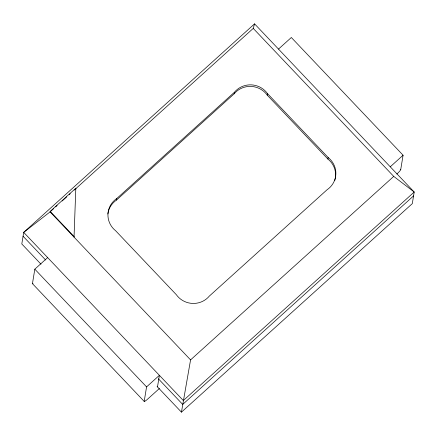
<?xml version="1.0" encoding="UTF-8"?>
<svg xmlns="http://www.w3.org/2000/svg" width="436" height="436" viewBox="0 0 436 436"><rect width="100%" height="100%" fill="white"/><g stroke="black" fill="none" stroke-linecap="round" stroke-linejoin="round"><path stroke-width="0.65" d="M75.82 188.21L74.033 237.119L74.115 236.601L50.173 211.378L75.82 188.21L75.739 188.723M47.644 257.589L34.82 269.175L32.449 283.656L144.202 401.42A5.172 0.709 -43.5 0 0 147.145 399.556L159.38 388.514M50.173 211.378L50.086 211.891L23.702 232.361L21.8 243.969L40.995 264.189M107.85 213.978A20.694 20.17 9.3 0 1 116.532 200.053L116.783 198.505L234.437 92.241A20.694 20.17 9.3 0 1 267.502 93.615L328.166 157.527A20.694 20.17 9.3 0 1 327.027 189.785L209.373 296.049A20.694 20.17 9.3 0 1 176.308 294.676L115.649 230.769A20.694 20.17 9.3 0 1 116.783 198.505M144.196 401.382L146.567 386.901L159.396 375.314L157.494 386.917M181.441 412.145L190.57 359.891L393.724 176.4L414.2 192.031L412.298 203.639L181.441 412.145L157.096 386.503M116.532 200.053L234.187 93.789L234.437 92.241M334.804 180.455A20.694 20.17 9.3 0 0 327.91 159.069L267.246 95.162L267.502 93.615M327.91 159.069L328.166 157.527M400.706 169.708L403.082 155.221L291.33 37.496L278.506 49.083M74.229 190.085L253.245 28.405L254.559 23.855L414.2 192.031L183.338 400.542L23.702 232.361L254.559 23.855M32.498 283.356L32.455 283.694A5.172 0.709 -43.5 0 0 33.049 283.569M396.853 174.04L397.436 173.501A5.172 0.709 -43.5 0 0 400.684 169.768L400.755 169.402M53.606 208.713L50.086 211.891L190.57 359.891M55.617 206.893L57.127 205.53M62.157 200.991L66.686 196.903M69.199 194.63L70.207 193.72M390.253 166.808L403.082 155.221M413.568 195.9L182.706 404.412L158.377 378.78M253.245 28.405L393.724 176.4M23.064 236.23L45.633 260.003M34.82 269.175L146.567 386.901M234.187 93.789A20.694 20.17 9.3 0 1 267.246 95.162"/></g></svg>
